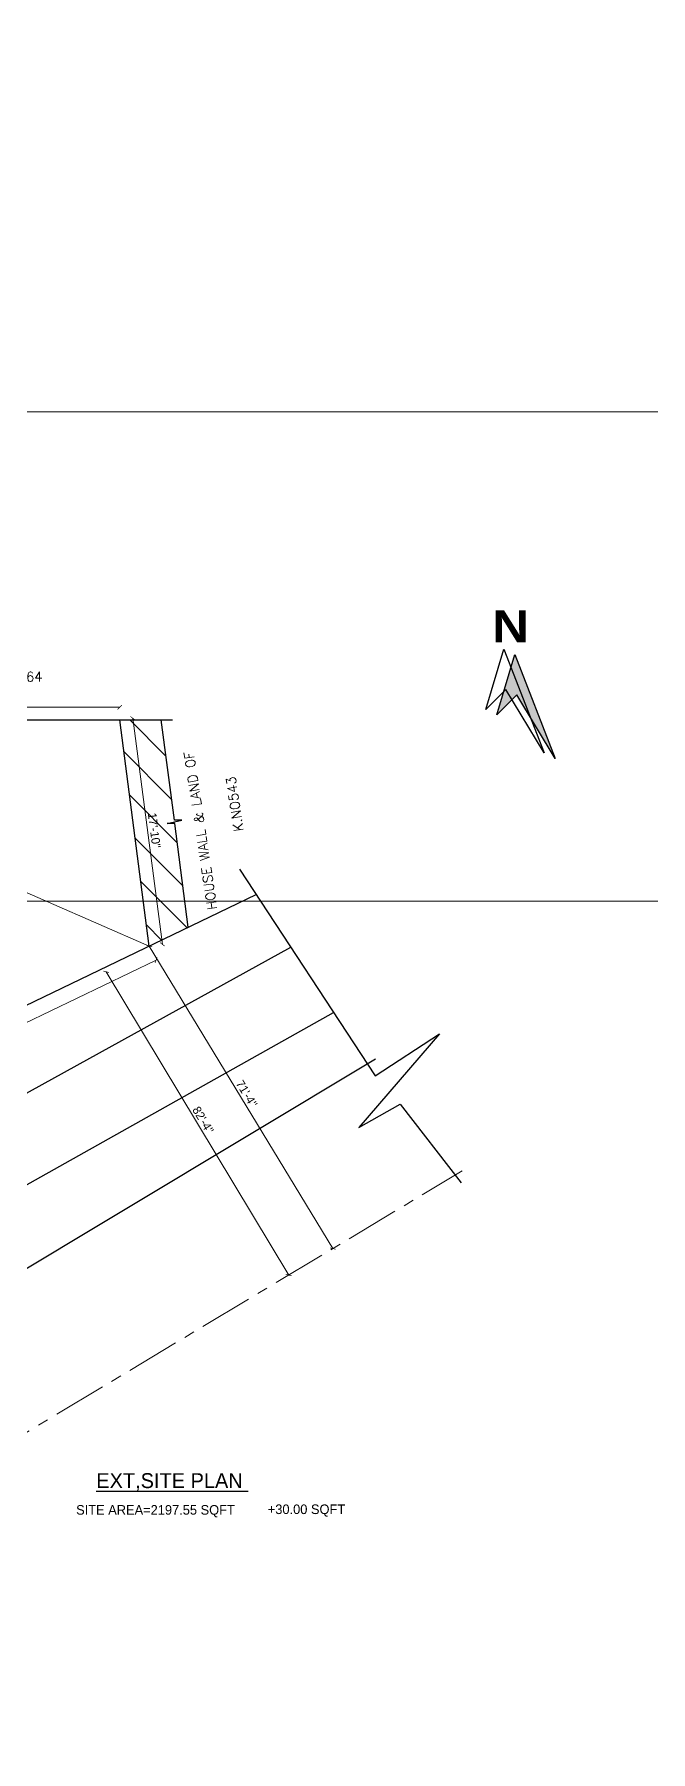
# Model space of a CAD drawing. Header units: inches. Extents: x 6873 to 34015, y -4436 to 8204.
# Drawn here: x 12463 to 13041, y 359 to 1971 of the extents above; entities that cross this region are included whole.
import ezdxf

# ---------------------------------------------------------------- set-up
doc = ezdxf.new("R2010")
doc.units = ezdxf.units.IN
doc.header["$LTSCALE"] = 5
doc.header["$MEASUREMENT"] = 0
doc.linetypes.add('CENTER', pattern=[2, 1.25, -0.25, 0.25, -0.25])
for name, color, linetype, lineweight in [('A-WALL', 7, 'Continuous', 9), ('Dimension', 7, 'Continuous', 18), ('ele1', 21, 'Continuous', 20), ('HATCH', 253, 'Continuous', 0)]:
    doc.layers.add(name, color=color, linetype=linetype, lineweight=lineweight)
for name, color, linetype in [('DIM', 5, 'Continuous'), ('TEXT', 6, 'Continuous'), ('WALL', 7, 'Continuous')]:
    doc.layers.add(name, color=color, linetype=linetype)
doc.layers.add('dim line', color=7, linetype='Continuous', lineweight=15, true_color=0xfab2b2)
doc.styles.add('ARIAL', font='cityb___.ttf')
doc.styles.add('ordinary', font='times.ttf')
doc.styles.add('ROMANS', font='romans.shx', dxfattribs={"width": 0.8})
doc.styles.add('tt', font='stylu.ttf', dxfattribs={"height": 8})
doc.dimstyles.new('Copy of 96', dxfattribs={"dimtxt": 7, "dimasz": 4, "dimexe": 0.5, "dimexo": 0.5, "dimgap": 3, "dimtad": 1, "dimdec": 1, "dimzin": 11, "dimdsep": 46, "dimlunit": 4, "dimtxsty": 'ordinary', "dimblk": 'OBLIQUE', "dimcen": 0.09, "dimse1": 1, "dimse2": 1, "dimclrt": 6, "dimazin": 0, "dimtfac": 1, "dimtdec": 1, "dimtix": 1, "dimtmove": 2, "dimatfit": 3, "dimldrblk": 'leader', "dimfxl": 0.5, "dimfxlon": 1, "dimtolj": 1, "dimtzin": 0, "dimarcsym": 0})
doc.dimstyles.new('Copy(2) of STANDARD', dxfattribs={"dimtxt": 2, "dimasz": 4, "dimexe": 0, "dimexo": 0, "dimgap": 2, "dimtad": 1, "dimdec": 0, "dimzin": 0, "dimdsep": 46, "dimlunit": 3, "dimtxsty": 'tt', "dimblk": 'ARCHTICK', "dimcen": 0.0505, "dimse1": 1, "dimse2": 1, "dimclrd": 5, "dimclre": 5, "dimclrt": 7, "dimadec": 1, "dimazin": 0, "dimtm": 1e-09, "dimtfac": 1, "dimtdec": 0, "dimtofl": 0, "dimtmove": 1, "dimatfit": 3, "dimfxl": 1, "dimtolj": 2, "dimtzin": 0, "dimlwd": 13, "dimarcsym": 0})

# ---------------------------------------------------------------- blocks, each defined once
blk = doc.blocks.new('oblique')
at = {"color": 0, "lineweight": -2}
blk.add_line((0.25, 0.25), (-0.25, -0.25), dxfattribs=at)
at = {"layer": 'dim line', "lineweight": 9}
for p, q in [((-0.4375, 0), (0.4375, 0)), ((0, 0.4375), (0, -0.4375))]:
    blk.add_line(p, q, dxfattribs=at)
blk = doc.blocks.new('*D297')
at = {"layer": 'A-WALL', "color": 0, "lineweight": -2, "ltscale": 50, "transparency": 16777216}
blk.add_line((9737.6, 1324.5), (9837.1, 1152.6), dxfattribs=at)
at = {"layer": 'Defpoints', "color": 0, "ltscale": 50, "transparency": 16777216}
for p in [(14304.7, 3967.7), (9835.3, 1151.6), (9837.1, 1152.6)]:
    blk.add_point(p, dxfattribs=at)
at = {"layer": 'A-WALL', "color": 0, "lineweight": -2, "ltscale": 50, "transparency": 16777216, "xscale": 4, "yscale": 4, "zscale": 4}
for p, rotation in [((9737.6, 1324.5), 120.0600944710371), ((9837.1, 1152.6), 300.0600944710371)]:
    blk.add_blockref('oblique', p, dxfattribs=dict(at, rotation=rotation))
at = {"layer": 'A-WALL', "color": 6, "ltscale": 50, "transparency": 16777216, "insert": (9793, 1241.8), "char_height": 7, "attachment_point": 5, "rotation": 300.0601, "style": 'ordinary'}
blk.add_mtext('\\A1;16\'-7"', dxfattribs=at)
blk = doc.blocks.new('_OBLIQUE')
at = {"color": 0, "linetype": 'ByBlock'}
blk.add_line((-0.5, -0.5), (0.5, 0.5), dxfattribs=at)
blk = doc.blocks.new('leader')
at = {"layer": 'Dimension'}
for p, q in [((0, -4.33), (0, 4.33)), ((-4.42, 0), (4.42, 0))]:
    blk.add_line(p, q, dxfattribs=at)
blk = doc.blocks.new('_ArchTick')
at = {"color": 0, "linetype": 'ByBlock', "const_width": 0.15}
blk.add_lwpolyline([(-0.5, -0.5), (0.5, 0.5)], dxfattribs=at)
blk = doc.blocks.new('*D311')
at = {"layer": 'Defpoints', "color": 0, "ltscale": 5, "transparency": 16777216}
for p in [(12083.8, 1327.6), (12083.8, 1327.6), (12570.9, 1115.4)]:
    blk.add_point(p, dxfattribs=at)
at = {"layer": 'DIM', "color": 5, "lineweight": 13, "ltscale": 5, "transparency": 16777216}
blk.add_line((12570.9, 1115.4), (12083.8, 1327.6), dxfattribs=at)
at = {"layer": 'DIM', "color": 5, "lineweight": 13, "ltscale": 5, "transparency": 16777216, "xscale": 4, "yscale": 4, "zscale": 4}
for p, rotation in [((12083.8, 1327.6), 156.4590553134295), ((12570.9, 1115.4), 336.4590553134295)]:
    blk.add_blockref('_ArchTick', p, dxfattribs=dict(at, rotation=rotation))
at = {"layer": 'DIM', "color": 7, "ltscale": 5, "transparency": 16777216, "insert": (12329.8, 1227.2), "char_height": 8, "attachment_point": 5, "rotation": 336.4591, "style": 'tt'}
blk.add_mtext('\\A2;44\'-3"', dxfattribs=at)
blk = doc.blocks.new('*D314')
at = {"layer": 'Defpoints', "color": 0, "ltscale": 5, "transparency": 16777216}
for p in [(12543.2, 1339.5), (12083.8, 1327.6), (12543.2, 1327.6)]:
    blk.add_point(p, dxfattribs=at)
at = {"layer": 'DIM', "color": 5, "lineweight": 13, "ltscale": 5, "transparency": 16777216}
blk.add_line((12083.8, 1339.5), (12543.2, 1339.5), dxfattribs=at)
at = {"layer": 'DIM', "color": 5, "lineweight": 13, "ltscale": 5, "transparency": 16777216, "xscale": 4, "yscale": 4, "zscale": 4, "rotation": 180}
blk.add_blockref('_ArchTick', (12083.8, 1339.5), dxfattribs=at)
at = {"layer": 'DIM', "color": 5, "lineweight": 13, "ltscale": 5, "transparency": 16777216, "xscale": 4, "yscale": 4, "zscale": 4}
blk.add_blockref('_ArchTick', (12543.2, 1339.5), dxfattribs=at)
at = {"layer": 'DIM', "color": 7, "ltscale": 5, "transparency": 16777216, "insert": (12313.5, 1345.6), "char_height": 8, "attachment_point": 5, "style": 'tt'}
blk.add_mtext('\\A2;38\'-1"', dxfattribs=at)
blk = doc.blocks.new('*D317')
at = {"layer": 'Defpoints', "color": 0, "ltscale": 5, "transparency": 16777216}
for p in [(12570.9, 1115.4), (12577.3, 1102.1), (12288.9, 979.5)]:
    blk.add_point(p, dxfattribs=at)
at = {"layer": 'DIM', "color": 5, "lineweight": 13, "ltscale": 5, "transparency": 16777216}
blk.add_line((12295.3, 966.2), (12577.3, 1102.1), dxfattribs=at)
at = {"layer": 'DIM', "color": 5, "lineweight": 13, "ltscale": 5, "transparency": 16777216, "xscale": 4, "yscale": 4, "zscale": 4}
for p, rotation in [((12577.3, 1102.1), 25.72641114425566), ((12295.3, 966.2), 205.7264111442556)]:
    blk.add_blockref('_ArchTick', p, dxfattribs=dict(at, rotation=rotation))
at = {"layer": 'DIM', "color": 7, "ltscale": 5, "transparency": 16777216, "insert": (12433.6, 1039.7), "char_height": 8, "attachment_point": 5, "rotation": 25.7264, "style": 'tt'}
blk.add_mtext('\\A2;25\'-0"', dxfattribs=at)
blk = doc.blocks.new('*D319')
at = {"layer": 'Defpoints', "color": 0, "ltscale": 5, "transparency": 16777216}
for p in [(12570.9, 1115.4), (12742, 830.8), (12701.7, 806.5)]:
    blk.add_point(p, dxfattribs=at)
at = {"layer": 'DIM', "color": 5, "lineweight": 13, "ltscale": 5, "transparency": 16777216}
blk.add_line((12530.5, 1091.2), (12701.7, 806.5), dxfattribs=at)
at = {"layer": 'DIM', "color": 5, "lineweight": 13, "ltscale": 5, "transparency": 16777216, "xscale": 4, "yscale": 4, "zscale": 4}
for p, rotation in [((12530.5, 1091.2), 121.0209575035025), ((12701.7, 806.5), 301.0209575035025)]:
    blk.add_blockref('_ArchTick', p, dxfattribs=dict(at, rotation=rotation))
at = {"layer": 'DIM', "color": 7, "ltscale": 5, "transparency": 16777216, "insert": (12621.4, 952), "char_height": 8, "attachment_point": 5, "rotation": 301.021, "style": 'tt'}
blk.add_mtext("\\A2;82'-4''", dxfattribs=at)
blk = doc.blocks.new('*D321')
at = {"layer": 'Defpoints', "color": 0, "ltscale": 5, "transparency": 16777216}
for p in [(12570.9, 1115.4), (12743.1, 831.4), (12743.1, 831.4)]:
    blk.add_point(p, dxfattribs=at)
at = {"layer": 'DIM', "color": 5, "lineweight": 13, "ltscale": 5, "transparency": 16777216}
blk.add_line((12570.9, 1115.4), (12743.1, 831.4), dxfattribs=at)
at = {"layer": 'DIM', "color": 5, "lineweight": 13, "ltscale": 5, "transparency": 16777216, "xscale": 4, "yscale": 4, "zscale": 4}
for p, rotation in [((12570.9, 1115.4), 121.229914251942), ((12743.1, 831.4), 301.229914251942)]:
    blk.add_blockref('_ArchTick', p, dxfattribs=dict(at, rotation=rotation))
at = {"layer": 'DIM', "color": 7, "ltscale": 5, "transparency": 16777216, "insert": (12662.3, 976.7), "char_height": 8, "attachment_point": 5, "rotation": 301.2299, "style": 'tt'}
blk.add_mtext("\\A2;71'-4''", dxfattribs=at)
blk = doc.blocks.new('*D323')
at = {"layer": 'Defpoints', "color": 0, "ltscale": 5, "transparency": 16777216}
for p in [(12543.2, 1327.6), (12570.9, 1115.4), (12583.2, 1117)]:
    blk.add_point(p, dxfattribs=at)
at = {"layer": 'DIM', "color": 5, "lineweight": 13, "ltscale": 5, "transparency": 16777216}
blk.add_line((12555.5, 1329.2), (12583.2, 1117), dxfattribs=at)
at = {"layer": 'DIM', "color": 5, "lineweight": 13, "ltscale": 5, "transparency": 16777216, "xscale": 4, "yscale": 4, "zscale": 4}
for p, rotation in [((12555.5, 1329.2), 97.43550611295254), ((12583.2, 1117), 277.4355061129525)]:
    blk.add_blockref('_ArchTick', p, dxfattribs=dict(at, rotation=rotation))
at = {"layer": 'DIM', "color": 7, "ltscale": 5, "transparency": 16777216, "insert": (12575.6, 1223.9), "char_height": 8, "attachment_point": 5, "rotation": 277.4355, "style": 'tt'}
blk.add_mtext('\\A2;17\'-10"', dxfattribs=at)

msp = doc.modelspace()

# ---------------------------------------------------------------- hatches: boundary and pattern name
at = {"layer": 'DIM'}
msp.add_hatch(color=256, dxfattribs=at).paths.add_polyline_path([(12896.83, 1332.39), (12913.82, 1389), (12951.6, 1291.51), (12915.67, 1351.07)])
at = {"layer": 'HATCH', "ltscale": 5}
h = msp.add_hatch(dxfattribs=at)
h.set_pattern_fill('ANSI31', color=256, scale=200, angle=90, style=0)
h.set_pattern_definition([(135, (-9293.957, -13842.777), (-17.67767, -17.67767), [])])
h.paths.add_polyline_path([(12594.85, 1230.47), (12587.65, 1230.47), (12601.57, 1233.62), (12594.44, 1233.61), (12582.17, 1327.62), (12543.17, 1327.62), (12570.86, 1115.41), (12607.56, 1133.09)])
h.paths.add_polyline_path([(12579.2, 1245.08), (12584.51, 1204.43), (12571.98, 1202.8), (12566.67, 1243.44)], flags=24)

# ---------------------------------------------------------------- linework, layer by layer
at = {"layer": 'A-WALL', "ltscale": 5}
msp.add_xline((15938.1, 1157.37), (1, 0), dxfattribs=at)
msp.add_circle((15105.47, 278.39), 4288.21, dxfattribs=at)
at = {"layer": 'DIM'}
for points in [[(12886.51, 1337.55), (12903.51, 1394.15), (12941.29, 1296.66), (12905.36, 1356.22), (12886.51, 1337.55)], [(12896.83, 1332.39), (12913.82, 1389), (12951.6, 1291.51), (12915.67, 1351.07), (12896.83, 1332.39)]]:
    msp.add_lwpolyline(points, dxfattribs=at)
at = {"layer": 'ele1'}
msp.add_lwpolyline([(11448.05, 1616.89), (14533.02, 1616.89), (14533.02, -538.44), (11448.05, -538.44)], close=True, dxfattribs=at)
msp.add_lwpolyline([(11448.05, 1616.89), (14533.02, 1616.89), (14533.02, -538.44), (11448.05, -538.44)], close=True, dxfattribs=at)
at = {"layer": 'HATCH', "linetype": 'CENTER', "ltscale": 8}
msp.add_line((12004.08, 387.48), (12864.3, 904.26), dxfattribs=at)
at = {"layer": 'WALL', "ltscale": 5}
for p, q in [((12083.79, 1327.62), (12545.87, 1327.62)), ((12570.86, 1115.41), (12543.17, 1327.62)), ((12543.17, 1327.62), (12592.85, 1327.62)), ((12594.44, 1233.61), (12582.17, 1327.62)), ((12587.65, 1230.47), (12601.57, 1233.62)), ((12594.85, 1230.47), (12587.65, 1230.47)), ((12601.57, 1233.62), (12594.44, 1233.61)), ((12607.56, 1133.09), (12594.85, 1230.47)), ((12288.89, 979.55), (12671.2, 1163.76)), ((12351.76, 919.98), (12703.57, 1114.37)), ((12401.82, 860.9), (12743.69, 1053.15)), ((11853.23, 450.85), (12783.07, 1009.45))]:
    msp.add_line(p, q, dxfattribs=at)
msp.add_lwpolyline([(12655.53, 1187.68), (12782.81, 993.46), (12843.11, 1032.87), (12767.34, 945.09), (12806.36, 966.95), (12863.34, 893.16)], dxfattribs=at)

# ---------------------------------------------------------------- texts
at = {"layer": 'TEXT', "lineweight": 9, "style": 'ROMANS'}
msp.add_text('LAND OF AASHA KAJI PRAJAPATI K.NO 264', height=9, dxfattribs=at).set_placement((12214.29, 1363.71))
for s, p in [('HOUSE WALL & LAND OF          ', (12634.63, 1150.1)), ('          K.NO543', (12669.32, 1157.18))]:
    msp.add_text(s, height=9, rotation=98.54376, dxfattribs=at).set_placement(p)
at = {"layer": 'TEXT', "linetype": 'ByBlock', "style": 'tt'}
msp.add_text('%%UEXT,SITE PLAN ', height=14, dxfattribs=at).set_placement((12521.23, 606.58))
at = {"layer": 'TEXT', "lineweight": 70, "style": 'tt'}
for s, p in [('SITE AREA=2197.55 SQFT', (12502.32, 581.63)), ('+30.00 SQFT', (12682.08, 582.21))]:
    msp.add_text(s, height=9, dxfattribs=at).set_placement(p)
at = {"layer": 'TEXT', "insert": (12909.89, 1415.6), "char_height": 30, "width": 37.6347, "attachment_point": 5, "style": 'ARIAL'}
msp.add_mtext('{\\fArial Black|b0|i0|c0|p34;N}', dxfattribs=at)

# ---------------------------------------------------------------- dimensions: what is measured, and where the dimension line sits
at = {"layer": 'A-WALL', "ltscale": 50}
dim = msp.add_linear_dim(base=(9837.06, 1152.62), p1=(14304.67, 3967.66), p2=(9835.32, 1151.61), angle=120.06009, dimstyle='Copy of 96', override={"dimdec": 0, "dimblk": 'oblique', "dimtdec": 0, "dimarcsym": 1}, dxfattribs=at)
dim.commit()
dim.dimension.update_dxf_attribs({"geometry": '*D297', "text_midpoint": (9793.02, 1241.84)})
at = {"layer": 'DIM', "ltscale": 5}
for p1, p2, distance, text, picture, middle in [((12083.79, 1327.62), (12543.17, 1327.62), 11.86, '38\'-1"', '*D314', (12313.48, 1345.62)), ((12288.89, 979.55), (12570.86, 1115.41), -14.82, '25\'-0"', '*D317', (12433.61, 1039.72)), ((12570.86, 1115.41), (12742.02, 830.8), -47.08, "82'-4''", '*D319', (12621.39, 952.03)), ((12570.86, 1115.41), (12743.06, 831.43), 0, "71'-4''", '*D321', (12662.34, 976.68))]:
    dim = msp.add_aligned_dim(p1=p1, p2=p2, distance=distance, text=text, dimstyle='Copy(2) of STANDARD', dxfattribs=at)
    dim.commit()
    dim.dimension.update_dxf_attribs({"geometry": picture, "text_midpoint": middle})
for p1, p2, distance, picture, middle in [((12570.86, 1115.41), (12083.79, 1327.62), 0, '*D311', (12329.79, 1227.18)), ((12543.17, 1327.62), (12570.86, 1115.41), 12.41, '*D323', (12575.59, 1223.94))]:
    dim = msp.add_aligned_dim(p1=p1, p2=p2, distance=distance, dimstyle='Copy(2) of STANDARD', dxfattribs=at)
    dim.commit()
    dim.dimension.update_dxf_attribs({"geometry": picture, "text_midpoint": middle})

doc.saveas('drawing.dxf')
